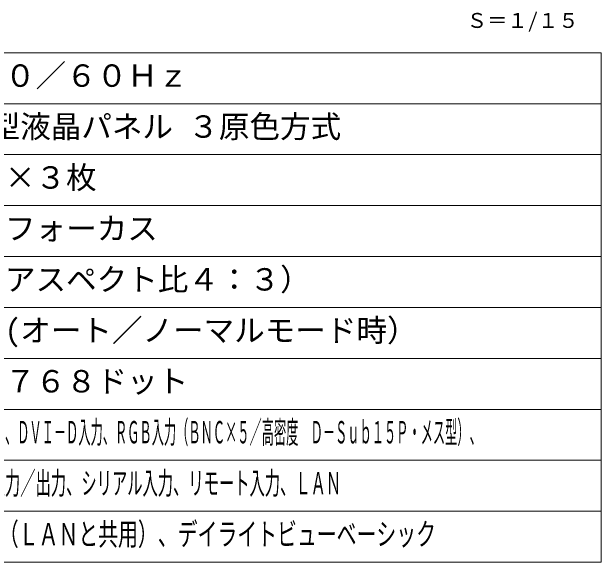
# Model space of a CAD drawing. Units: millimetres, scale not verified. Extents: x -63 to 62, y -56 to 57.
# Drawn here: x 4.7 to 62.5, y -56.5 to -2.5 of the extents above; entities that cross this region are included whole.
import ezdxf
from ezdxf.enums import TextEntityAlignment as Align

# ---------------------------------------------------------------- set-up
doc = ezdxf.new("R2010")
doc.units = ezdxf.units.MM
doc.header["$LTSCALE"] = 0.125
doc.layers.add('0-2_MOJI1', color=7, linetype='Continuous')
doc.layers.add('0-4_TOUROKU', color=7, linetype='Continuous')
doc.layers.add('0-3_WAKU', color=1, linetype='Continuous', lineweight=18)
doc.styles.add('ＭＳ ゴシック', font='')
doc.styles.get('ＭＳ ゴシック').set_extended_font_data('MS Gothic')

msp = doc.modelspace()

# ---------------------------------------------------------------- linework, layer by layer
at = {"layer": '0-3_WAKU', "color": 4}
for p, q in [((62.4995, -6.4969), (-62.5005, -6.4969)), ((62.4995, -56.4969), (62.4995, -6.4969)), ((-62.5005, -56.4969), (62.4995, -56.4969))]:
    msp.add_line(p, q, dxfattribs=at)
at = {"layer": '0-3_WAKU'}
for p, q in [((-62.5005, -11.4969), (62.4995, -11.4969)), ((-62.5005, -16.4969), (62.4995, -16.4969)), ((-62.5005, -21.4969), (62.4995, -21.4969)), ((-62.5005, -26.4969), (62.4995, -26.4969)), ((-62.5005, -31.4969), (62.4995, -31.4969)), ((-62.5005, -36.4969), (62.4995, -36.4969)), ((-62.5005, -41.4969), (62.4995, -41.4969)), ((-62.5005, -46.4969), (62.4995, -46.4969)), ((-62.5005, -51.4969), (62.4995, -51.4969))]:
    msp.add_line(p, q, dxfattribs=at)

# ---------------------------------------------------------------- texts
at = {"layer": '0-2_MOJI1', "style": 'ＭＳ ゴシック'}
for s, p in [('ＡＣ１００Ｖ\u3000５０／６０Ｈｚ', (-20.0005, -10.4969)), ('０．７９型 透過型液晶パネル ３原色方式', (-20.0005, -15.4969)), ('７８６４３２画素×３枚', (-20.0005, -20.4969)), ('電動ズーム・電動フォーカス', (-20.0005, -25.4969)), ('４０～４００型（アスペクト比４：３）', (-20.0005, -30.4969)), ('６２００ルーメン(オート／ノーマルモード時）', (-20.0005, -35.4969)), ('１０２４ドット×７６８ドット', (-20.0005, -40.4969))]:
    msp.add_text(s, height=2.199, dxfattribs=at).set_placement(p, align=Align.BOTTOM_LEFT)
for s, width, p in [('ＤｉｓｐｌａｙＰｏｒｔ入力、ＨＤＭＩ入力、ＤＶＩ－Ｄ入力、ＲＧＢ入力（ＢＮＣ×５／高密度\u3000Ｄ－Ｓｕｂ１５Ｐ・メス型）、', 0.4, (-20.0005, -45.4969)), ('ビデオ入力、モニター出力、音声入力／出力、シリアル入力、リモート入力、ＬＡＮ', 0.5, (-20.0005, -50.4969)), ('ＤＩＧＩＴＡＬ\u3000ＬＩＮＫ（ＬＡＮと共用）、デイライトビューベーシック', 0.65, (-20.0005, -55.4969))]:
    msp.add_text(s, height=2.199, dxfattribs=dict(at, width=width)).set_placement(p, align=Align.BOTTOM_LEFT)
at = {"layer": '0-4_TOUROKU', "style": 'ＭＳ ゴシック'}
msp.add_text('Ｓ＝１/１５', height=1.466, dxfattribs=at).set_placement((49.2995, -4.4969), align=Align.BOTTOM_LEFT)

doc.saveas('drawing.dxf')
